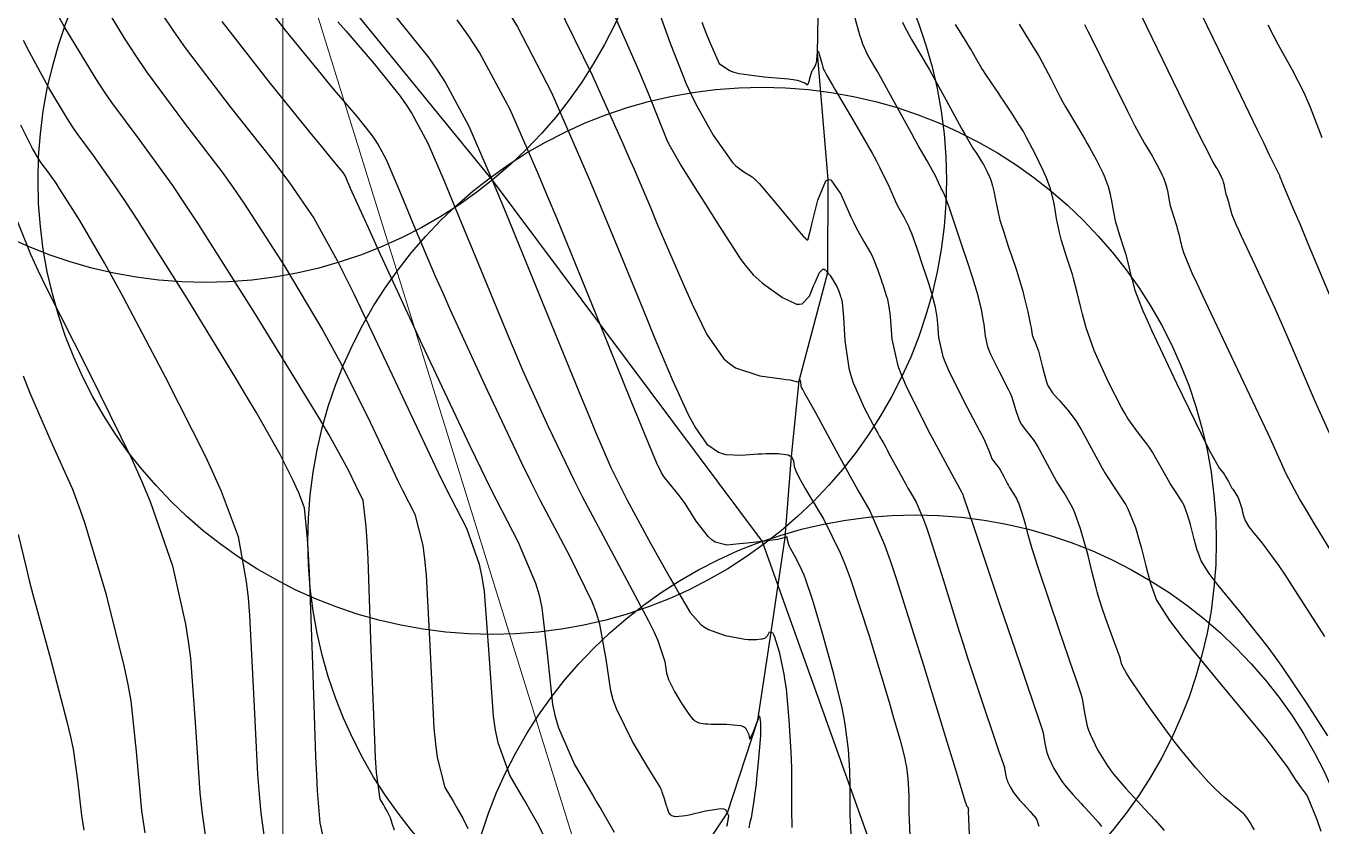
# Model space of a CAD drawing. Header units: metres. Extents: x 837117 to 838477, y 1189012 to 1191015.
# Drawn here: x 837660.1 to 837742.8, y 1190018.8 to 1190069.8 of the extents above; entities that cross this region are included whole.
import ezdxf

# ---------------------------------------------------------------- set-up
doc = ezdxf.new("R2010")
doc.units = ezdxf.units.M
doc.header["$LTSCALE"] = 0.3
for name, color, linetype in [('CIRCULOS', 60, 'Continuous'), ('COTAS 10', 1, 'Continuous'), ('COTAS INT', 252, 'Continuous'), ('LINEA_DE_CEROS', 61, 'Continuous')]:
    doc.layers.add(name, color=color, linetype=linetype)
for name, color, linetype, lineweight in [('COORD', 7, 'Continuous', 20), ('DRENAJE', 5, 'Continuous', 25), ('Linea_Tendencia', 51, 'Continuous', 20)]:
    doc.layers.add(name, color=color, linetype=linetype, lineweight=lineweight)

msp = doc.modelspace()

# ---------------------------------------------------------------- linework, layer by layer
at = {"layer": 'CIRCULOS'}
for centre in [(837671.564, 1190082.47), (837689.889, 1190059.991), (837707.12, 1190036.927), (837716.89, 1190009.622)]:
    msp.add_circle(centre, 29, dxfattribs=at)
at = {"layer": 'COORD'}
msp.add_line((837676.514, 1189013.872), (837676.514, 1191013.872), dxfattribs=at)
at = {"layer": 'COTAS 10'}
for points, elevation in [([(837704.875, 1190018.745), (837704.902, 1190018.885), (837704.99, 1190019.416), (837704.811, 1190019.798), (837704.67, 1190019.844), (837704.49, 1190019.863), (837703.51, 1190019.713), (837702.463, 1190019.463), (837702.24, 1190019.419), (837702.046, 1190019.386), (837701.588, 1190019.357), (837701.36, 1190019.424), (837701.311, 1190019.452), (837701.268, 1190019.484), (837701.165, 1190019.633), (837701.084, 1190019.872), (837701.055, 1190019.96), (837701.024, 1190020.058), (837700.886, 1190020.494), (837700.745, 1190020.919), (837700.711, 1190021.01), (837700.679, 1190021.089), (837700.581, 1190021.282), (837700.265, 1190021.793), (837700.096, 1190022.073), (837699.891, 1190022.414), (837698.854, 1190024.149), (837697.822, 1190026.252), (837697.62, 1190026.826), (837697.454, 1190027.396), (837697.157, 1190029.423), (837696.767, 1190031.647), (837696.543, 1190032.342), (837696.267, 1190033.071), (837694.852, 1190035.989), (837692.959, 1190039.57), (837692.383, 1190040.716), (837691.785, 1190041.93), (837689.436, 1190046.876), (837687.234, 1190051.685), (837686.729, 1190052.814), (837686.269, 1190053.854), (837684.983, 1190056.876), (837684.098, 1190059.041), (837683.89, 1190059.54), (837683.699, 1190059.997), (837683.143, 1190061.285), (837682.585, 1190062.319), (837682.392, 1190062.615), (837682.182, 1190062.915), (837681.285, 1190064.035), (837679.976, 1190065.57), (837679.507, 1190066.132), (837678.991, 1190066.754), (837676.743, 1190069.493), (837674.404, 1190072.507)], 1720), ([(837744.591, 1190049.755), (837741.991, 1190055.936), (837741.488, 1190057.132), (837741.078, 1190058.104), (837740.378, 1190059.755), (837740.297, 1190059.938), (837740.277, 1190059.986), (837740.258, 1190060.032), (837740.199, 1190060.189), (837740.148, 1190060.325), (837740.133, 1190060.359), (837740.119, 1190060.391), (837740.067, 1190060.49), (837739.507, 1190061.636), (837739.172, 1190062.327), (837738.759, 1190063.181), (837736.621, 1190067.615), (837734.447, 1190072.094)], 1750), ([(837693.974, 1190071.369), (837696.296, 1190066.661), (837698.224, 1190062.328), (837698.617, 1190061.44), (837698.948, 1190060.687), (837699.635, 1190059.098), (837700.049, 1190058.096), (837700.209, 1190057.714), (837700.388, 1190057.287), (837701.2, 1190055.368), (837702.139, 1190053.219), (837702.399, 1190052.648), (837702.658, 1190052.087), (837703.597, 1190050.144), (837704.686, 1190048.596), (837705.041, 1190048.283), (837705.42, 1190048.021), (837706.981, 1190047.493), (837708.379, 1190047.319), (837708.655, 1190047.279), (837708.882, 1190047.244), (837709.303, 1190047.147), (837709.397, 1190047.11), (837709.419, 1190047.112), (837709.439, 1190047.12), (837709.495, 1190047.193), (837709.534, 1190047.242), (837709.542, 1190047.235), (837709.549, 1190047.219), (837709.567, 1190047.087), (837709.585, 1190046.917), (837709.592, 1190046.878), (837709.601, 1190046.841), (837709.639, 1190046.738), (837709.696, 1190046.637), (837709.717, 1190046.602), (837709.739, 1190046.564), (837709.836, 1190046.404), (837710.169, 1190045.808), (837710.34, 1190045.495), (837710.545, 1190045.119), (837711.569, 1190043.225), (837712.701, 1190041.153), (837712.975, 1190040.664), (837713.231, 1190040.211), (837714.01, 1190038.88), (837714.94, 1190036.706), (837715.29, 1190035.721), (837715.681, 1190034.57), (837717.43, 1190029.03), (837719.059, 1190023.674), (837719.374, 1190022.638), (837719.631, 1190021.797), (837720.067, 1190020.375), (837720.111, 1190020.246), (837720.119, 1190020.22), (837720.127, 1190020.199), (837720.142, 1190020.156), (837720.147, 1190020.141), (837720.149, 1190020.133), (837720.151, 1190020.117), (837720.154, 1190020.101), (837720.158, 1190020.091), (837720.168, 1190020.071), (837720.18, 1190020.051), (837720.184, 1190020.046), (837720.187, 1190020.041), (837720.203, 1190020.023), (837720.218, 1190020.006), (837720.222, 1190020.002), (837720.226, 1190019.997), (837720.239, 1190019.983), (837720.251, 1190019.97), (837720.254, 1190019.966), (837720.256, 1190019.963), (837720.264, 1190019.952), (837720.271, 1190019.929), (837720.273, 1190019.919), (837720.276, 1190019.907), (837720.285, 1190019.848), (837720.292, 1190019.784), (837720.292, 1190019.755), (837720.285, 1190019.714), (837720.339, 1190018.213)], 1730), ([(837716.084, 1190070.078), (837716.193, 1190069.837), (837716.663, 1190068.981), (837717.322, 1190067.871), (837717.551, 1190067.47), (837717.8, 1190067.03), (837718.866, 1190065.101), (837719.858, 1190063.297), (837720.059, 1190062.936), (837720.23, 1190062.633), (837720.581, 1190062.039), (837720.735, 1190061.816), (837720.781, 1190061.747), (837720.829, 1190061.676), (837721.012, 1190061.394), (837721.2, 1190061.083), (837721.251, 1190060.994), (837721.302, 1190060.903), (837721.479, 1190060.563), (837721.64, 1190060.208), (837721.68, 1190060.107), (837721.717, 1190060.005), (837721.836, 1190059.63), (837721.938, 1190059.215), (837721.965, 1190059.089), (837721.991, 1190058.957), (837722.081, 1190058.44), (837722.205, 1190057.833), (837722.252, 1190057.645), (837722.306, 1190057.448), (837722.546, 1190056.665), (837722.839, 1190055.783), (837722.926, 1190055.523), (837723.015, 1190055.257), (837723.356, 1190054.242), (837723.684, 1190053.189), (837723.765, 1190052.9), (837723.842, 1190052.612), (837724.085, 1190051.579), (837724.259, 1190050.731), (837724.293, 1190050.56), (837724.32, 1190050.416), (837724.368, 1190050.126), (837724.401, 1190049.985), (837724.419, 1190049.936), (837724.442, 1190049.882), (837724.557, 1190049.651), (837724.714, 1190049.247), (837724.763, 1190049.084), (837724.814, 1190048.899), (837725.02, 1190048.047), (837725.253, 1190047.19), (837725.322, 1190047.002), (837725.392, 1190046.835), (837725.66, 1190046.408), (837725.979, 1190046.066), (837726.082, 1190045.952), (837726.191, 1190045.83), (837726.636, 1190045.32), (837727.164, 1190044.6), (837727.325, 1190044.345), (837727.493, 1190044.067), (837728.154, 1190042.861), (837728.834, 1190041.609), (837729.015, 1190041.301), (837729.192, 1190041.01), (837729.802, 1190040.098), (837730.337, 1190039.259), (837730.465, 1190039.014), (837730.586, 1190038.763), (837730.953, 1190037.811), (837731.245, 1190036.836), (837731.319, 1190036.572), (837731.39, 1190036.31), (837731.619, 1190035.382), (837731.852, 1190034.49), (837731.926, 1190034.251), (837732.003, 1190034.015), (837732.312, 1190033.188), (837733.138, 1190031.882), (837733.54, 1190031.344), (837734.017, 1190030.728), (837736.369, 1190027.868), (837738.762, 1190024.996), (837739.264, 1190024.374), (837739.698, 1190023.827), (837740.688, 1190022.476), (837741.206, 1190021.678), (837741.342, 1190021.48), (837741.474, 1190021.291), (837741.924, 1190020.688), (837742.547, 1190019.189), (837742.788, 1190018.434)], 1740), ([(837679.088, 1190018.099), (837678.897, 1190018.958), (837678.734, 1190021.006), (837678.684, 1190022.008), (837678.632, 1190023.2), (837678.428, 1190029.076), (837678.215, 1190034.934), (837678.157, 1190036.114), (837678.099, 1190037.102), (837677.895, 1190039.076), (837677.535, 1190040.037), (837677.379, 1190040.388), (837677.199, 1190040.775), (837676.344, 1190042.475), (837674.813, 1190045.188), (837674.206, 1190046.213), (837673.519, 1190047.356), (837670.379, 1190052.475), (837667.241, 1190057.456), (837666.556, 1190058.512), (837665.95, 1190059.428), (837664.426, 1190061.572), (837663.378, 1190062.981), (837663.071, 1190063.434), (837662.759, 1190063.915), (837661.572, 1190065.878), (837660.313, 1190068.204), (837659.955, 1190068.914)], 1710)]:
    msp.add_lwpolyline(points, dxfattribs=dict(at, elevation=elevation))
at = {"layer": 'COTAS INT'}
for points, elevation in [([(837663.64, 1190073.612), (837666.388, 1190069.066), (837667.113, 1190067.953), (837667.822, 1190066.904), (837670.25, 1190063.64), (837672.641, 1190060.51), (837673.326, 1190059.545), (837674.02, 1190058.536), (837676.61, 1190054.539), (837679.068, 1190050.403), (837679.679, 1190049.308), (837680.259, 1190048.234), (837682.104, 1190044.539), (837683.543, 1190041.475), (837683.867, 1190040.8), (837684.16, 1190040.201), (837684.951, 1190038.663), (837685.453, 1190036.68), (837685.564, 1190035.8), (837685.662, 1190034.777), (837685.916, 1190029.886), (837686.168, 1190025.013), (837686.266, 1190024), (837686.375, 1190023.134), (837686.868, 1190021.223), (837687.391, 1190020.34), (837687.519, 1190020.122), (837687.639, 1190019.916), (837688.012, 1190019.265), (837688.335, 1190018.612)], 1714), ([(837683.646, 1190018.501), (837683.51, 1190018.922), (837683.384, 1190019.278), (837683.349, 1190019.365), (837683.314, 1190019.448), (837683.186, 1190019.708), (837683.037, 1190019.966), (837682.989, 1190020.049), (837682.939, 1190020.135), (837682.731, 1190020.486), (837682.507, 1190022.183), (837682.445, 1190023.118), (837682.385, 1190024.255), (837682.169, 1190030.041), (837681.96, 1190035.82), (837681.904, 1190036.953), (837681.848, 1190037.883), (837681.65, 1190039.554), (837681.387, 1190040.067), (837681.289, 1190040.267), (837681.181, 1190040.492), (837680.701, 1190041.513), (837679.452, 1190043.767), (837678.858, 1190044.769), (837678.158, 1190045.936), (837674.732, 1190051.513), (837671.089, 1190057.258), (837670.25, 1190058.53), (837669.485, 1190059.663), (837667.338, 1190062.606), (837665.6, 1190064.942), (837665.092, 1190065.694), (837664.573, 1190066.49), (837662.606, 1190069.745), (837660.83, 1190072.903)], 1712), ([(837700.283, 1190071.392), (837701.258, 1190068.746), (837702.278, 1190066.153), (837702.573, 1190065.502), (837702.874, 1190064.88), (837704.004, 1190062.875), (837705.012, 1190061.411), (837705.236, 1190061.13), (837705.435, 1190060.902), (837705.953, 1190060.527), (837706.483, 1190060.21), (837706.69, 1190060.019), (837706.923, 1190059.783), (837707.979, 1190058.557), (837708.996, 1190057.304), (837709.203, 1190057.052), (837709.379, 1190056.84), (837709.749, 1190056.416), (837709.885, 1190056.285), (837709.913, 1190056.259), (837709.938, 1190056.236), (837709.993, 1190056.189), (837710.019, 1190056.177), (837710.025, 1190056.177), (837710.03, 1190056.178), (837710.043, 1190056.192), (837710.053, 1190056.216), (837710.059, 1190056.23), (837710.072, 1190056.259), (837710.173, 1190056.656), (837710.232, 1190056.895), (837710.304, 1190057.191), (837710.677, 1190058.727), (837711.182, 1190059.941), (837711.338, 1190060.034), (837711.501, 1190060.02), (837712.146, 1190059.092), (837712.793, 1190057.647), (837712.956, 1190057.308), (837713.113, 1190056.995), (837713.624, 1190056.085), (837714.045, 1190055.356), (837714.145, 1190055.157), (837714.238, 1190054.959), (837714.515, 1190054.255), (837714.723, 1190053.626), (837714.773, 1190053.476), (837714.82, 1190053.336), (837714.96, 1190052.918), (837715.069, 1190052.568), (837715.096, 1190052.472), (837715.121, 1190052.377), (837715.202, 1190052.034), (837715.275, 1190051.492), (837715.296, 1190051.27), (837715.317, 1190051.018), (837715.396, 1190049.849), (837715.795, 1190048.133), (837716.017, 1190047.536), (837716.288, 1190046.887), (837717.674, 1190044.099), (837719.515, 1190040.71), (837719.85, 1190040.095), (837719.855, 1190040.086), (837719.857, 1190040.081), (837719.86, 1190040.076), (837719.875, 1190040.048), (837719.892, 1190040.017), (837719.9, 1190040.003), (837719.911, 1190039.983), (837719.925, 1190039.951), (837719.93, 1190039.937), (837719.936, 1190039.92), (837719.962, 1190039.838), (837720.34, 1190038.709), (837720.568, 1190038.032), (837720.849, 1190037.197), (837722.309, 1190032.866), (837723.801, 1190028.454), (837724.103, 1190027.568), (837724.355, 1190026.828), (837724.864, 1190025.369), (837725.03, 1190024.855), (837725.066, 1190024.71), (837725.099, 1190024.564), (837725.181, 1190024.03), (837725.302, 1190023.457), (837725.359, 1190023.287), (837725.426, 1190023.112), (837725.752, 1190022.439), (837726.176, 1190021.754), (837726.304, 1190021.573), (837726.437, 1190021.394), (837726.958, 1190020.778), (837727.488, 1190020.208), (837727.627, 1190020.058), (837727.762, 1190019.912), (837728.222, 1190019.416), (837728.617, 1190018.965), (837728.711, 1190018.847), (837728.799, 1190018.732)], 1734), ([(837668.8, 1190070.603), (837669.537, 1190069.511), (837670.291, 1190068.435), (837673.163, 1190064.674), (837675.796, 1190061.357), (837676.401, 1190060.56), (837676.951, 1190059.815), (837678.488, 1190057.564), (837679.978, 1190054.87), (837680.499, 1190053.846), (837681.066, 1190052.702), (837683.506, 1190047.564), (837685.905, 1190042.458), (837686.446, 1190041.334), (837686.933, 1190040.335), (837688.251, 1190037.772), (837689.058, 1190035.477), (837689.223, 1190034.648), (837689.364, 1190033.734), (837689.663, 1190029.732), (837689.952, 1190025.771), (837690.086, 1190024.883), (837690.243, 1190024.085), (837691.006, 1190021.96), (837691.843, 1190020.545), (837692.048, 1190020.196), (837692.241, 1190019.865), (837692.839, 1190018.823), (837693.356, 1190017.776)], 1716), ([(837683.435, 1190070.789), (837685.834, 1190067.794), (837686.395, 1190066.992), (837686.912, 1190066.2), (837688.404, 1190063.435), (837689.889, 1190059.991), (837690.4, 1190058.771), (837690.955, 1190057.435), (837693.322, 1190051.647), (837695.57, 1190046.134), (837696.051, 1190044.971), (837696.47, 1190043.965), (837697.469, 1190041.647), (837698.224, 1190040.117), (837698.489, 1190039.608), (837698.777, 1190039.062), (837700.02, 1190036.785), (837701.255, 1190034.581), (837701.539, 1190034.082), (837701.797, 1190033.631), (837702.521, 1190032.405), (837703.206, 1190031.623), (837703.439, 1190031.452), (837703.692, 1190031.302), (837704.763, 1190030.925), (837705.799, 1190030.734), (837706.028, 1190030.701), (837706.233, 1190030.677), (837706.768, 1190030.661), (837707.082, 1190030.703), (837707.148, 1190030.715), (837707.205, 1190030.728), (837707.336, 1190030.777), (837707.42, 1190030.866), (837707.448, 1190030.904), (837707.478, 1190030.947), (837707.602, 1190031.153), (837707.779, 1190031.107), (837707.842, 1190030.992), (837707.911, 1190030.831), (837708.209, 1190029.882), (837708.511, 1190028.461), (837708.582, 1190028.003), (837708.647, 1190027.517), (837708.837, 1190025.531), (837708.956, 1190023.497), (837708.976, 1190022.982), (837708.991, 1190022.487), (837709.002, 1190020.871), (837709.001, 1190019.431), (837709.009, 1190019.046), (837709.021, 1190018.668)], 1724), ([(837712.802, 1190018.253), (837712.755, 1190019.121), (837712.747, 1190019.371), (837712.742, 1190019.624), (837712.743, 1190020.575), (837712.736, 1190021.641), (837712.726, 1190021.967), (837712.712, 1190022.308), (837712.634, 1190023.65), (837712.428, 1190025.258), (837712.334, 1190025.765), (837712.223, 1190026.3), (837711.692, 1190028.459), (837711.098, 1190030.611), (837710.948, 1190031.142), (837710.804, 1190031.644), (837710.338, 1190033.225), (837709.915, 1190034.483), (837709.799, 1190034.781), (837709.682, 1190035.058), (837709.265, 1190035.881), (837708.932, 1190036.473), (837708.87, 1190036.605), (837708.82, 1190036.723), (837708.748, 1190037.034), (837708.73, 1190037.191), (837708.715, 1190037.213), (837708.696, 1190037.225), (837708.589, 1190037.19), (837708.281, 1190037.091), (837708.135, 1190037.063), (837707.963, 1190037.034), (837707.12, 1190036.927), (837706.157, 1190036.825), (837705.909, 1190036.798), (837705.669, 1190036.773), (837704.869, 1190036.691), (837704.115, 1190036.882), (837703.904, 1190037.028), (837703.692, 1190037.215), (837702.918, 1190038.231), (837702.2, 1190039.354), (837702.024, 1190039.609), (837701.857, 1190039.84), (837700.907, 1190040.99), (837700.8, 1190041.148), (837700.699, 1190041.313), (837700.373, 1190041.96), (837699.605, 1190043.83), (837699.224, 1190044.766), (837698.771, 1190045.882), (837696.524, 1190051.42), (837694.026, 1190057.516), (837693.414, 1190058.983), (837692.836, 1190060.354), (837691.035, 1190064.511), (837689.075, 1190068.14), (837688.397, 1190069.18), (837687.66, 1190070.234)], 1726), ([(837690.828, 1190070.879), (837691.502, 1190069.781), (837693.665, 1190065.586), (837695.53, 1190061.341), (837696.015, 1190060.211), (837696.487, 1190059.102), (837698.079, 1190055.259), (837699.501, 1190051.773), (837699.865, 1190050.889), (837700.217, 1190050.039), (837701.383, 1190047.259), (837702.38, 1190045.075), (837702.626, 1190044.601), (837702.86, 1190044.183), (837703.593, 1190043.144), (837704.328, 1190042.627), (837704.562, 1190042.538), (837704.809, 1190042.472), (837705.813, 1190042.431), (837706.839, 1190042.515), (837707.1, 1190042.529), (837707.351, 1190042.538), (837708.174, 1190042.538), (837708.782, 1190042.451), (837708.897, 1190042.405), (837708.989, 1190042.351), (837709.131, 1190042.078), (837709.176, 1190041.715), (837709.207, 1190041.604), (837709.246, 1190041.488), (837709.456, 1190041.032), (837709.862, 1190040.321), (837710.024, 1190040.045), (837710.209, 1190039.735), (837711.06, 1190038.329), (837712.108, 1190036.197), (837712.418, 1190035.43), (837712.736, 1190034.586), (837713.955, 1190030.896), (837715.039, 1190027.303), (837715.273, 1190026.52), (837715.477, 1190025.829), (837715.975, 1190024.099), (837716.232, 1190023.053), (837716.285, 1190022.794), (837716.331, 1190022.547), (837716.431, 1190021.768), (837716.469, 1190021.118), (837716.475, 1190020.953), (837716.48, 1190020.795), (837716.484, 1190020.279), (837716.483, 1190019.818), (837716.486, 1190019.695), (837716.49, 1190019.574), (837716.513, 1190019.153), (837716.583, 1190017.601)], 1728), ([(837697.737, 1190070.402), (837699.246, 1190066.972), (837699.57, 1190066.214), (837699.855, 1190065.538), (837700.545, 1190063.791), (837701.022, 1190062.614), (837701.171, 1190062.298), (837701.328, 1190061.987), (837701.958, 1190060.9), (837702.746, 1190059.663), (837703.002, 1190059.257), (837703.276, 1190058.823), (837704.401, 1190057.027), (837705.483, 1190055.351), (837705.728, 1190054.993), (837705.95, 1190054.682), (837706.555, 1190053.94), (837707.118, 1190053.45), (837707.313, 1190053.297), (837707.525, 1190053.136), (837708.433, 1190052.493), (837709.315, 1190052.086), (837709.511, 1190052.074), (837709.686, 1190052.106), (837710.141, 1190052.586), (837710.434, 1190053.282), (837710.506, 1190053.451), (837710.573, 1190053.609), (837710.785, 1190054.093), (837711.003, 1190054.319), (837711.075, 1190054.314), (837711.151, 1190054.28), (837711.47, 1190053.916), (837711.767, 1190053.425), (837711.83, 1190053.312), (837711.885, 1190053.209), (837712.015, 1190052.916), (837712.083, 1190052.709), (837712.1, 1190052.66), (837712.115, 1190052.614), (837712.161, 1190052.476), (837712.197, 1190052.361), (837712.206, 1190052.33), (837712.214, 1190052.298), (837712.241, 1190052.186), (837712.28, 1190051.745), (837712.297, 1190051.507), (837712.316, 1190051.218), (837712.406, 1190049.757), (837712.662, 1190048.002), (837712.786, 1190047.529), (837712.933, 1190047.062), (837713.656, 1190045.418), (837714.37, 1190044.107), (837714.511, 1190043.85), (837714.627, 1190043.637), (837714.843, 1190043.249), (837715.012, 1190042.947), (837715.098, 1190042.788), (837715.202, 1190042.597), (837715.722, 1190041.637), (837716.297, 1190040.585), (837716.436, 1190040.337), (837716.565, 1190040.107), (837716.961, 1190039.432), (837717.432, 1190038.328), (837717.61, 1190037.829), (837717.809, 1190037.245), (837718.696, 1190034.434), (837719.699, 1190031.192), (837719.971, 1190030.335), (837720.24, 1190029.497), (837721.188, 1190026.62), (837721.956, 1190024.35), (837722.111, 1190023.894), (837722.241, 1190023.514), (837722.503, 1190022.763), (837722.588, 1190022.498), (837722.607, 1190022.424), (837722.624, 1190022.349), (837722.666, 1190022.074), (837722.728, 1190021.779), (837722.758, 1190021.692), (837722.792, 1190021.602), (837722.96, 1190021.255), (837723.178, 1190020.903), (837723.244, 1190020.809), (837723.312, 1190020.717), (837723.58, 1190020.4), (837723.853, 1190020.107), (837723.924, 1190020.03), (837723.994, 1190019.955), (837724.231, 1190019.7), (837724.434, 1190019.467), (837724.482, 1190019.407), (837724.528, 1190019.348), (837724.663, 1190019.148), (837724.791, 1190018.751)], 1732), ([(837738.564, 1190018.511), (837738.421, 1190018.761), (837738.276, 1190018.996), (837738.24, 1190019.054), (837738.205, 1190019.108), (837738.096, 1190019.279), (837737.969, 1190019.441), (837737.923, 1190019.491), (837737.874, 1190019.541), (837737.656, 1190019.741), (837737.353, 1190019.997), (837737.248, 1190020.084), (837737.135, 1190020.178), (837736.653, 1190020.576), (837736.042, 1190021.136), (837735.848, 1190021.333), (837735.642, 1190021.547), (837734.807, 1190022.473), (837733.808, 1190023.696), (837733.498, 1190024.098), (837733.174, 1190024.528), (837731.885, 1190026.311), (837730.77, 1190027.926), (837730.556, 1190028.251), (837730.382, 1190028.523), (837730.096, 1190029.06), (837730.006, 1190029.409), (837729.956, 1190029.562), (837729.896, 1190029.739), (837729.587, 1190030.582), (837729.237, 1190031.521), (837729.15, 1190031.758), (837729.069, 1190031.986), (837728.811, 1190032.726), (837728.579, 1190033.481), (837728.513, 1190033.717), (837728.447, 1190033.964), (837728.204, 1190034.958), (837727.939, 1190036.035), (837727.859, 1190036.335), (837727.777, 1190036.636), (837727.457, 1190037.731), (837727.091, 1190038.753), (837726.98, 1190039.008), (837726.864, 1190039.25), (837726.411, 1190040.024), (837725.928, 1190040.775), (837725.794, 1190041.003), (837725.66, 1190041.24), (837725.174, 1190042.169), (837724.702, 1190043.043), (837724.578, 1190043.246), (837724.455, 1190043.432), (837724.034, 1190043.961), (837723.68, 1190044.426), (837723.6, 1190044.572), (837723.527, 1190044.725), (837723.33, 1190045.338), (837723.079, 1190046.112), (837722.974, 1190046.367), (837722.852, 1190046.639), (837722.28, 1190047.768), (837721.73, 1190048.872), (837721.623, 1190049.128), (837721.535, 1190049.363), (837721.377, 1190050.033), (837721.319, 1190050.617), (837721.294, 1190050.797), (837721.264, 1190050.985), (837721.124, 1190051.731), (837720.935, 1190052.534), (837720.876, 1190052.758), (837720.812, 1190052.982), (837720.557, 1190053.8), (837720.229, 1190054.781), (837720.12, 1190055.108), (837720.003, 1190055.46), (837719.515, 1190056.932), (837719.062, 1190058.272), (837718.968, 1190058.541), (837718.886, 1190058.765), (837718.704, 1190059.205), (837718.598, 1190059.395), (837718.565, 1190059.462), (837718.53, 1190059.536), (837718.389, 1190059.852), (837718.183, 1190060.281), (837718.107, 1190060.424), (837718.023, 1190060.579), (837717.651, 1190061.228), (837717.087, 1190062.214), (837716.882, 1190062.581), (837716.655, 1190062.988), (837715.661, 1190064.797), (837714.695, 1190066.553), (837714.487, 1190066.927), (837714.304, 1190067.252), (837713.856, 1190068.02), (837713.553, 1190068.686), (837713.461, 1190068.947), (837713.366, 1190069.241), (837712.996, 1190070.579)], 1738), ([(837744.435, 1190041.444), (837742.448, 1190045.824), (837740.692, 1190049.941), (837740.262, 1190050.924), (837739.858, 1190051.839), (837738.602, 1190054.576), (837737.71, 1190056.462), (837737.535, 1190056.84), (837737.39, 1190057.155), (837737.129, 1190057.775), (837737.073, 1190057.985), (837737.043, 1190058.101), (837736.993, 1190058.308), (837736.938, 1190058.519), (837736.921, 1190058.579), (837736.903, 1190058.64), (837736.828, 1190058.865), (837736.757, 1190059.091), (837736.741, 1190059.152), (837736.726, 1190059.212), (837736.684, 1190059.423), (837736.65, 1190059.616), (837736.64, 1190059.666), (837736.629, 1190059.713), (837736.59, 1190059.868), (837736.53, 1190060.034), (837736.507, 1190060.089), (837736.481, 1190060.146), (837736.363, 1190060.385), (837736.214, 1190060.661), (837736.167, 1190060.742), (837736.119, 1190060.825), (837735.928, 1190061.141), (837735.363, 1190062.237), (837735.079, 1190062.812), (837734.74, 1190063.504), (837733.055, 1190066.982), (837731.346, 1190070.485)], 1748), ([(837672.627, 1190070.128), (837675.708, 1190066.157), (837678.443, 1190062.808), (837678.98, 1190062.153), (837679.42, 1190061.616), (837680.21, 1190060.658), (837680.356, 1190060.476), (837680.39, 1190060.427), (837680.422, 1190060.378), (837680.513, 1190060.21), (837680.604, 1190059.999), (837680.635, 1190059.925), (837680.669, 1190059.843), (837680.813, 1190059.49), (837681.618, 1190057.714), (837682.068, 1190056.735), (837682.616, 1190055.545), (837685.419, 1190049.49), (837688.455, 1190043.035), (837689.151, 1190041.593), (837689.785, 1190040.3), (837691.551, 1190036.881), (837692.662, 1190034.274), (837692.883, 1190033.495), (837693.066, 1190032.691), (837693.41, 1190029.577), (837693.736, 1190026.528), (837693.906, 1190025.765), (837694.111, 1190025.036), (837695.143, 1190022.697), (837696.296, 1190020.75), (837696.578, 1190020.269), (837696.843, 1190019.814), (837697.666, 1190018.38)], 1718), ([(837680.034, 1190070.112), (837680.533, 1190069.525), (837682.36, 1190067.412), (837684.008, 1190065.355), (837684.394, 1190064.803), (837684.749, 1190064.259), (837685.774, 1190062.36), (837686.794, 1190059.994), (837687.145, 1190059.155), (837687.526, 1190058.238), (837689.152, 1190054.261), (837690.919, 1190049.994), (837691.39, 1190048.892), (837691.852, 1190047.825), (837693.452, 1190044.261), (837695.114, 1190040.826), (837695.615, 1190039.84), (837696.133, 1190038.839), (837698.152, 1190035.098), (837699.872, 1190031.868), (837700.202, 1190031.19), (837700.469, 1190030.604), (837700.904, 1190029.268), (837701.012, 1190028.532), (837701.072, 1190028.325), (837701.145, 1190028.117), (837701.52, 1190027.353), (837701.941, 1190026.662), (837702.043, 1190026.5), (837702.139, 1190026.349), (837702.434, 1190025.911), (837702.687, 1190025.609), (837702.756, 1190025.544), (837702.826, 1190025.488), (837703.074, 1190025.354), (837703.494, 1190025.293), (837703.672, 1190025.282), (837703.877, 1190025.274), (837704.84, 1190025.267), (837705.751, 1190025.174), (837705.924, 1190025.111), (837706.063, 1190025.032), (837706.275, 1190024.612), (837706.316, 1190024.328), (837706.346, 1190024.335), (837706.384, 1190024.378), (837706.592, 1190024.842), (837706.805, 1190025.416), (837706.847, 1190025.529), (837706.882, 1190025.622), (837706.944, 1190025.79), (837706.962, 1190025.747), (837706.969, 1190025.706), (837706.977, 1190025.653), (837707.012, 1190025.355), (837707.018, 1190024.774), (837707.009, 1190024.541), (837706.994, 1190024.278), (837706.898, 1190023.068), (837706.772, 1190021.776), (837706.737, 1190021.461), (837706.703, 1190021.164), (837706.582, 1190020.244), (837706.413, 1190019.296), (837706.348, 1190018.982), (837706.276, 1190018.644)], 1722), ([(837703.279, 1190070.09), (837703.559, 1190069.355), (837703.802, 1190068.734), (837704.382, 1190067.449), (837705.03, 1190066.992), (837705.317, 1190066.894), (837705.651, 1190066.808), (837707.244, 1190066.6), (837708.798, 1190066.462), (837709.107, 1190066.42), (837709.364, 1190066.376), (837709.853, 1190066.205), (837709.981, 1190066.101), (837710.01, 1190066.099), (837710.036, 1190066.109), (837710.106, 1190066.244), (837710.16, 1190066.454), (837710.175, 1190066.512), (837710.191, 1190066.569), (837710.251, 1190066.774), (837710.324, 1190066.968), (837710.348, 1190067.018), (837710.374, 1190067.068), (837710.483, 1190067.234), (837710.58, 1190067.446), (837710.599, 1190067.523), (837710.615, 1190067.609), (837710.643, 1190067.986), (837710.675, 1190068.224), (837710.693, 1190068.223), (837710.715, 1190068.191), (837710.828, 1190067.832), (837710.947, 1190067.378), (837710.972, 1190067.287), (837710.995, 1190067.211), (837711.049, 1190067.06), (837711.102, 1190066.968), (837711.124, 1190066.93), (837711.149, 1190066.885), (837711.264, 1190066.676), (837711.619, 1190066.06), (837711.795, 1190065.759), (837712.005, 1190065.401), (837713.044, 1190063.637), (837714.145, 1190061.714), (837714.394, 1190061.256), (837714.619, 1190060.831), (837715.229, 1190059.562), (837715.647, 1190058.625), (837715.751, 1190058.408), (837715.85, 1190058.209), (837716.164, 1190057.645), (837716.466, 1190057.06), (837716.556, 1190056.849), (837716.65, 1190056.615), (837717.015, 1190055.593), (837717.363, 1190054.543), (837717.447, 1190054.292), (837717.524, 1190054.059), (837717.759, 1190053.359), (837717.941, 1190052.775), (837717.986, 1190052.615), (837718.028, 1190052.455), (837718.163, 1190051.882), (837718.27, 1190051.238), (837718.295, 1190051.033), (837718.318, 1190050.817), (837718.387, 1190049.941), (837718.669, 1190048.741), (837718.826, 1190048.32), (837719.019, 1190047.861), (837720.003, 1190045.885), (837720.99, 1190044.032), (837721.184, 1190043.65), (837721.345, 1190043.326), (837721.64, 1190042.628), (837721.737, 1190042.327), (837721.773, 1190042.251), (837721.812, 1190042.18), (837721.986, 1190041.95), (837722.194, 1190041.69), (837722.254, 1190041.598), (837722.315, 1190041.498), (837722.547, 1190041.068), (837722.787, 1190040.611), (837722.853, 1190040.494), (837722.919, 1190040.381), (837723.157, 1190040.012), (837723.38, 1190039.631), (837723.437, 1190039.511), (837723.492, 1190039.386), (837723.672, 1190038.883), (837723.829, 1190038.344), (837723.87, 1190038.195), (837723.909, 1190038.047), (837724.039, 1190037.517), (837724.342, 1190036.487), (837724.489, 1190036.025), (837724.664, 1190035.485), (837725.528, 1190032.892), (837726.423, 1190030.255), (837726.618, 1190029.687), (837726.791, 1190029.189), (837727.225, 1190027.976), (837727.472, 1190027.211), (837727.526, 1190026.996), (837727.574, 1190026.78), (837727.696, 1190025.987), (837727.876, 1190025.136), (837727.96, 1190024.883), (837728.06, 1190024.623), (837728.545, 1190023.623), (837729.174, 1190022.606), (837729.364, 1190022.336), (837729.562, 1190022.071), (837730.336, 1190021.156), (837731.123, 1190020.308), (837731.329, 1190020.086), (837731.53, 1190019.87), (837732.213, 1190019.133), (837732.79, 1190018.477)], 1736), ([(837743.25, 1190024.523), (837741.855, 1190026.673), (837740.336, 1190028.955), (837739.891, 1190029.573), (837739.436, 1190030.185), (837737.709, 1190032.345), (837736.225, 1190034.15), (837735.924, 1190034.538), (837735.67, 1190034.878), (837735.149, 1190035.702), (837734.954, 1190036.223), (837734.905, 1190036.372), (837734.859, 1190036.523), (837734.712, 1190037.086), (837734.567, 1190037.671), (837734.522, 1190037.837), (837734.476, 1190038.004), (837734.291, 1190038.619), (837734.06, 1190039.22), (837733.984, 1190039.378), (837733.902, 1190039.533), (837733.565, 1190040.062), (837733.18, 1190040.637), (837733.068, 1190040.821), (837732.954, 1190041.015), (837732.525, 1190041.805), (837732.045, 1190042.64), (837731.899, 1190042.862), (837731.747, 1190043.08), (837731.154, 1190043.837), (837730.477, 1190044.782), (837730.273, 1190045.118), (837730.063, 1190045.487), (837729.242, 1190047.091), (837728.496, 1190048.727), (837728.332, 1190049.117), (837728.187, 1190049.479), (837727.818, 1190050.557), (837727.578, 1190051.45), (837727.515, 1190051.696), (837727.453, 1190051.941), (837727.24, 1190052.82), (837727.009, 1190053.715), (837726.935, 1190053.97), (837726.858, 1190054.228), (837726.542, 1190055.186), (837726.239, 1190056.144), (837726.17, 1190056.402), (837726.107, 1190056.657), (837725.929, 1190057.551), (837725.784, 1190058.373), (837725.742, 1190058.581), (837725.698, 1190058.782), (837725.53, 1190059.44), (837725.276, 1190060.145), (837725.177, 1190060.376), (837725.067, 1190060.621), (837724.568, 1190061.635), (837724.009, 1190062.71), (837723.935, 1190062.851), (837723.808, 1190063.092), (837723.683, 1190063.289), (837723.61, 1190063.403), (837723.52, 1190063.544), (837723.058, 1190064.267), (837722.513, 1190065.106), (837722.371, 1190065.32), (837722.233, 1190065.526), (837721.766, 1190066.201), (837721.354, 1190066.807), (837721.25, 1190066.968), (837721.151, 1190067.126), (837720.831, 1190067.676), (837720.446, 1190068.347), (837720.306, 1190068.582), (837720.151, 1190068.838), (837719.47, 1190069.941)], 1742), ([(837723.537, 1190069.945), (837724.187, 1190068.868), (837724.713, 1190068.061), (837724.862, 1190067.805), (837725.013, 1190067.536), (837725.571, 1190066.446), (837726.155, 1190065.293), (837726.322, 1190064.984), (837726.492, 1190064.678), (837727.124, 1190063.609), (837727.729, 1190062.608), (837727.881, 1190062.345), (837728.027, 1190062.09), (837728.5, 1190061.218), (837728.872, 1190060.463), (837728.954, 1190060.28), (837729.027, 1190060.108), (837729.217, 1190059.583), (837729.342, 1190059.093), (837729.374, 1190058.943), (837729.406, 1190058.787), (837729.514, 1190058.175), (837729.646, 1190057.508), (837729.693, 1190057.318), (837729.745, 1190057.126), (837729.971, 1190056.412), (837730.206, 1190055.698), (837730.264, 1190055.506), (837730.319, 1190055.316), (837730.491, 1190054.649), (837730.65, 1190053.994), (837730.696, 1190053.812), (837730.743, 1190053.629), (837730.921, 1190052.963), (837731.441, 1190051.648), (837731.703, 1190051.056), (837732.016, 1190050.365), (837733.575, 1190047.045), (837735.149, 1190043.796), (837735.472, 1190043.15), (837735.746, 1190042.614), (837736.327, 1190041.593), (837736.574, 1190041.279), (837736.636, 1190041.188), (837736.697, 1190041.096), (837736.896, 1190040.75), (837737.075, 1190040.421), (837737.122, 1190040.341), (837737.168, 1190040.265), (837737.328, 1190040.026), (837737.468, 1190039.806), (837737.502, 1190039.742), (837737.534, 1190039.676), (837737.63, 1190039.426), (837737.706, 1190039.171), (837737.726, 1190039.102), (837737.744, 1190039.033), (837737.804, 1190038.79), (837737.865, 1190038.556), (837737.905, 1190038.432), (837737.986, 1190038.215), (837738.202, 1190037.873), (837738.307, 1190037.732), (837738.433, 1190037.571), (837739.049, 1190036.821), (837740.111, 1190035.373), (837740.518, 1190034.772), (837740.973, 1190034.083), (837743.022, 1190030.871)], 1744), ([(837727.701, 1190069.923), (837727.927, 1190069.498), (837728.179, 1190069.01), (837729.313, 1190066.714), (837730.447, 1190064.399), (837730.701, 1190063.898), (837730.927, 1190063.458), (837731.526, 1190062.375), (837731.924, 1190061.716), (837732.024, 1190061.544), (837732.12, 1190061.375), (837732.432, 1190060.802), (837732.676, 1190060.305), (837732.73, 1190060.184), (837732.778, 1190060.071), (837732.903, 1190059.726), (837732.986, 1190059.403), (837733.007, 1190059.304), (837733.028, 1190059.202), (837733.099, 1190058.799), (837733.186, 1190058.36), (837733.217, 1190058.235), (837733.251, 1190058.109), (837733.4, 1190057.639), (837733.554, 1190057.169), (837733.592, 1190057.042), (837733.629, 1190056.917), (837733.742, 1190056.479), (837733.846, 1190056.048), (837733.877, 1190055.927), (837733.908, 1190055.807), (837734.025, 1190055.369), (837734.569, 1190054.08), (837734.869, 1190053.423), (837735.234, 1190052.637), (837737.09, 1190048.712), (837739.007, 1190044.674), (837739.41, 1190043.815), (837739.758, 1190043.068), (837740.55, 1190041.309), (837741.455, 1190039.594), (837741.873, 1190038.875), (837742.363, 1190038.05), (837744.739, 1190034.189)], 1746), ([(837739.414, 1190069.909), (837739.744, 1190069.26), (837740.05, 1190068.67), (837740.956, 1190067.028), (837741.703, 1190065.6), (837741.91, 1190065.145), (837742.116, 1190064.664), (837742.859, 1190062.71)], 1752), ([(837675.654, 1190015.891), (837675.142, 1190019.587), (837675.03, 1190020.78), (837674.93, 1190022.045), (837674.675, 1190027.227), (837674.418, 1190032.204), (837674.317, 1190033.341), (837674.204, 1190034.373), (837673.685, 1190037.227), (837672.605, 1190040.112), (837672.138, 1190041.163), (837671.596, 1190042.324), (837669.032, 1190047.426), (837666.341, 1190052.497), (837665.72, 1190053.639), (837665.153, 1190054.666), (837663.551, 1190057.426), (837662.477, 1190059.13), (837662.243, 1190059.491), (837662.036, 1190059.804), (837661.514, 1190060.538), (837661.155, 1190061.02), (837661.051, 1190061.175), (837660.944, 1190061.339), (837660.538, 1190062.011), (837659.797, 1190063.505)], 1708), ([(837659.395, 1190057.833), (837660.404, 1190055.267), (837660.873, 1190054.249), (837661.424, 1190053.099), (837664.097, 1190047.833), (837666.874, 1190042.191), (837667.49, 1190040.803), (837668.04, 1190039.49), (837669.476, 1190035.379), (837670.308, 1190031.644), (837670.478, 1190030.568), (837670.622, 1190029.475), (837670.922, 1190025.379), (837671.228, 1190020.891), (837671.376, 1190019.551), (837671.551, 1190018.169)], 1706), ([(837667.722, 1190018.322), (837667.526, 1190019.737), (837667.169, 1190023.53), (837666.826, 1190026.746), (837666.639, 1190027.796), (837666.413, 1190028.915), (837665.266, 1190033.53), (837663.869, 1190038.114), (837663.486, 1190039.212), (837663.104, 1190040.236), (837661.736, 1190043.318), (837660.356, 1190046.433), (837659.968, 1190047.477)], 1704), ([(837659.63, 1190037.375), (837660.121, 1190035.258), (837660.328, 1190034.445), (837660.566, 1190033.534), (837661.682, 1190029.427), (837662.749, 1190025.35), (837662.956, 1190024.459), (837663.125, 1190023.671), (837663.415, 1190021.682), (837663.666, 1190019.44), (837663.81, 1190018.493)], 1702)]:
    msp.add_lwpolyline(points, dxfattribs=dict(at, elevation=elevation))
at = {"layer": 'DRENAJE'}
for p, q in [((837710.659, 1190068.105), (837710.77, 1190075.604)), ((837711.338, 1190060.034), (837710.659, 1190068.105)), ((837711.311, 1190054.098), (837711.338, 1190060.034)), ((837709.495, 1190047.193), (837711.311, 1190054.098)), ((837708.989, 1190042.351), (837709.495, 1190047.193)), ((837708.589, 1190037.19), (837708.989, 1190042.351)), ((837707.691, 1190031.13), (837708.589, 1190037.19)), ((837706.847, 1190025.529), (837707.691, 1190031.13)), ((837704.901, 1190019.607), (837706.847, 1190025.529)), ((837702.022, 1190015.268), (837704.901, 1190019.607))]:
    msp.add_line(p, q, dxfattribs=at)
at = {"layer": 'LINEA_DE_CEROS'}
msp.add_lwpolyline([(837659.999, 1190109.064), (837671.564, 1190082.47), (837689.889, 1190059.991), (837707.12, 1190036.927), (837716.89, 1190009.622), (837725.715, 1189981.998), (837733.283, 1189954.003), (837736.655, 1189925.199), (837730.294, 1189896.905), (837713.869, 1189873.005), (837698.085, 1189848.677), (837689.342, 1189821.084)], dxfattribs=at)
at = {"layer": 'Linea_Tendencia'}
msp.add_lwpolyline([(838041.852, 1190952.651), (838165.343, 1190589.154), (838075.416, 1190256.306), (838109.489, 1190042.064), (837622.868, 1190250.641), (837754.279, 1189827.032), (837723.495, 1189335.311)], dxfattribs=at)

doc.saveas('drawing.dxf')
